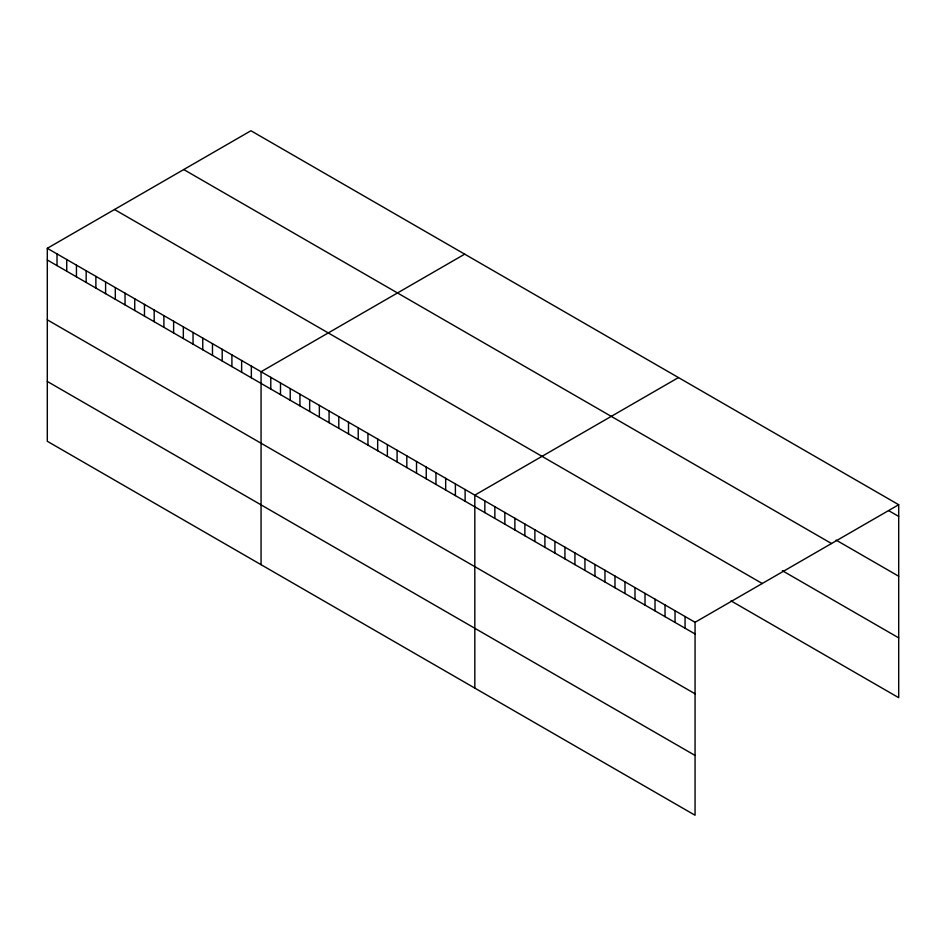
<?xml version="1.0" encoding="UTF-8"?>
<svg xmlns="http://www.w3.org/2000/svg" width="946" height="946" viewBox="0 0 946 946"><rect width="100%" height="100%" fill="white"/><g stroke="black" fill="none" stroke-linecap="round" stroke-linejoin="round"><path stroke-width="1.42" d="M47.3 248.313L695.062 622.291L695.062 815.251L47.3 441.274L47.3 248.313L250.938 130.749L898.7 504.726L898.7 697.687L731.022 600.876M464.699 254.155L261.061 371.731L261.061 564.691M678.459 377.572L474.821 495.136L474.821 688.097M695.062 622.291L898.7 504.726M888.684 510.639L898.7 516.421M836.134 540.119L898.7 576.232M183.737 169.547L831.499 543.524M782.318 570.675L898.7 637.864M114.501 209.515L762.263 583.505M47.3 259.996L695.062 633.986M47.3 319.819L695.062 693.808M47.3 381.451L695.062 755.44M685.058 616.52L685.058 628.203M675.042 610.738L675.042 622.421M665.038 604.955L665.038 616.638M655.022 599.173L655.022 610.868M645.018 593.402L645.018 605.085M635.003 587.62L635.003 599.303M624.987 581.837L624.987 593.52M614.983 576.055L614.983 587.75M604.967 570.272L604.967 581.967M594.963 564.502L594.963 576.185M584.947 558.719L584.947 570.403M574.932 552.937L574.932 564.62M564.928 547.155L564.928 558.85M554.912 541.384L554.912 553.067M544.908 535.602L544.908 547.285M534.892 529.819L534.892 541.502M524.876 524.037L524.876 535.732M514.872 518.254L514.872 529.949M504.857 512.484L504.857 524.167M494.853 506.701L494.853 518.384M484.837 500.919L484.837 512.614M465.113 489.531L465.113 501.214M455.393 483.926L455.393 495.609M445.672 478.309L445.672 490.004M435.964 472.704L435.964 484.387M426.244 467.088L426.244 478.782M416.524 461.482L416.524 473.166M406.815 455.877L406.815 467.56M397.095 450.261L397.095 461.955M387.375 444.655L387.375 456.339M377.667 439.039L377.667 450.734M367.947 433.434L367.947 445.117M358.227 427.829L358.227 439.512M348.506 422.212L348.506 433.907M338.798 416.607L338.798 428.29M329.078 410.99L329.078 422.685M319.358 405.385L319.358 417.068M309.649 399.78L309.649 411.463M299.929 394.163L299.929 405.858M290.209 388.558L290.209 400.241M280.501 382.941L280.501 394.636M270.781 377.336L270.781 389.019M251.352 366.114L251.352 377.809M241.632 360.509L241.632 372.192M231.912 354.892L231.912 366.587M222.192 349.287L222.192 360.97M212.483 343.682L212.483 355.365M202.763 338.065L202.763 349.76M193.043 332.46L193.043 344.143M183.335 326.843L183.335 338.538M173.615 321.238L173.615 332.921M163.895 315.633L163.895 327.316M154.186 310.016L154.186 321.711M144.466 304.411L144.466 316.094M134.746 298.794L134.746 310.489M125.038 293.189L125.038 304.872M115.317 287.584L115.317 299.267M105.597 281.967L105.597 293.662M95.877 276.362L95.877 288.045M86.169 270.745L86.169 282.44M76.449 265.14L76.449 276.823M66.728 259.535L66.728 271.218M57.02 253.918L57.02 265.613"/></g></svg>
